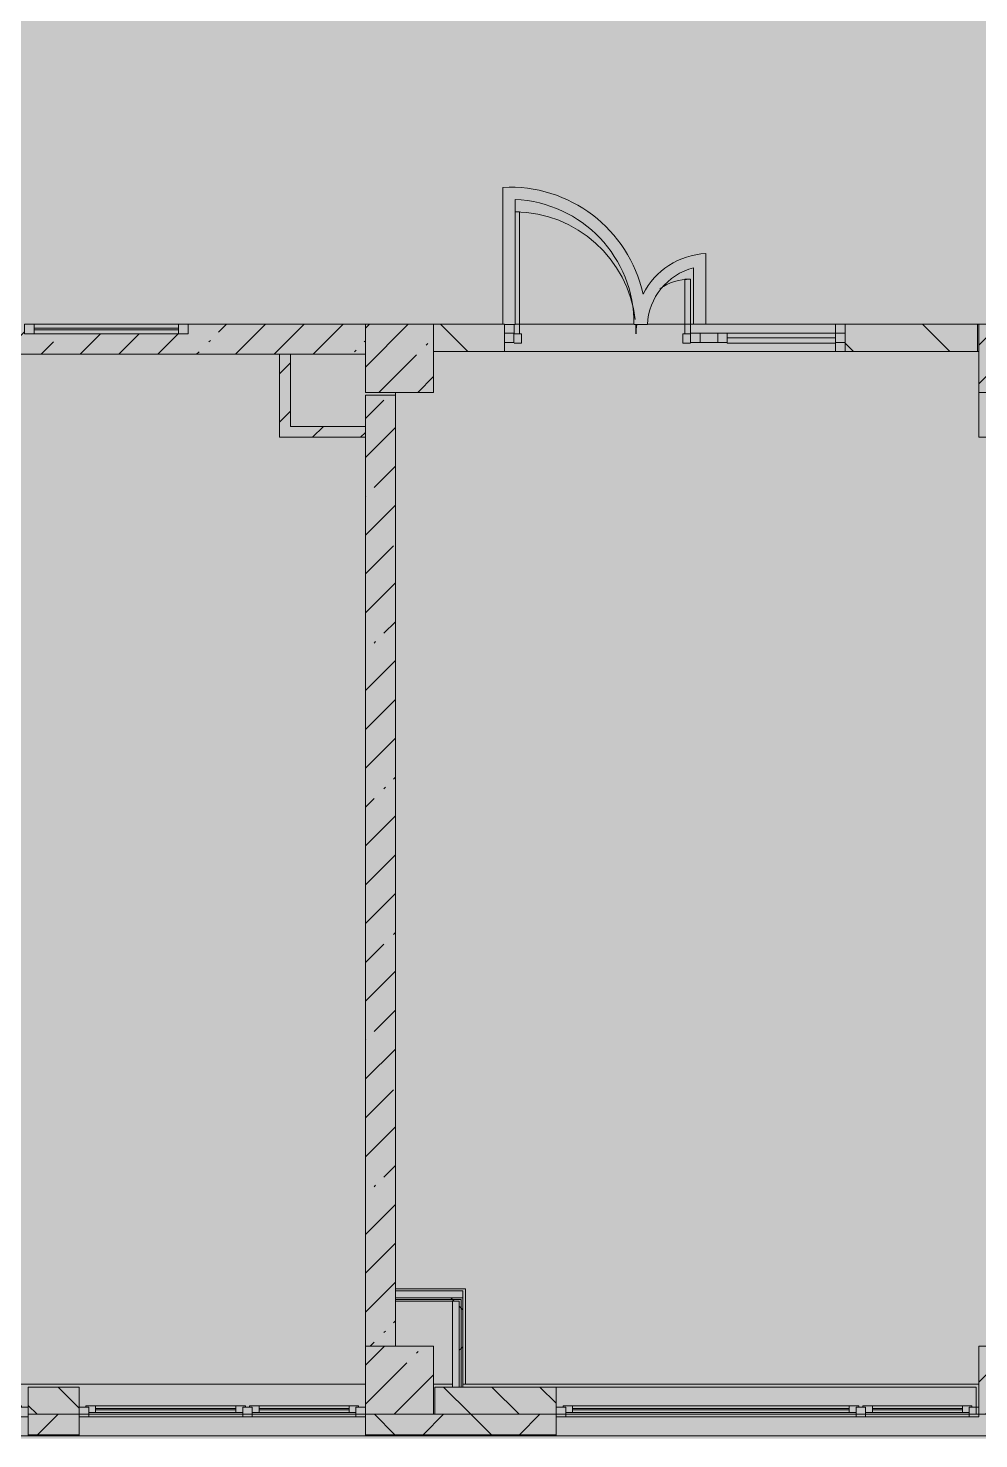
# Model space of a CAD drawing. Header units: millimetres. Extents: x -6228 to 201956, y -8553 to 30426.
# Drawn here: x 44936 to 51910, y -280 to 10073 of the extents above; entities that cross this region are included whole.
import ezdxf

# ---------------------------------------------------------------- set-up
doc = ezdxf.new("R2010")
doc.units = ezdxf.units.MM
doc.layers.add('A-DETL-GENF-1', color=7, linetype='Continuous', lineweight=9, true_color=0xc0c0c0, transparency=0.4)
for name, color, linetype, lineweight, true_color in [('A-DETL-GENF-4', 7, 'Continuous', 5, 0xb7b7b7), ('A-DOOR-2', 7, 'Continuous', 5, 0xe2e2e2), ('A-DOOR-3', 7, 'Continuous', 5, 0xb7b7b7), ('A-FLOR-2', 7, 'Continuous', 5, 0xb7b7b7), ('A-GLAZ-1', 7, 'Continuous', 5, 0x737373), ('A-GLAZ-CURT-1', 7, 'Continuous', 5, 0x737373), ('A-GLAZ-CWMG-2', 7, 'Continuous', 5, 0x737373), ('A-WALL-2', 7, 'Continuous', 9, 0x737373), ('A-WALL-3', 7, 'Continuous', 5, 0x737373), ('I-WALL-1', 7, 'Continuous', 5, 0xe7e7e7), ('I-WALL-2', 7, 'Continuous', 5, 0x737373), ('S-COLS-1', 7, 'Continuous', 5, 0x737373)]:
    doc.layers.add(name, color=color, linetype=linetype, lineweight=lineweight, true_color=true_color)
for name, color, linetype, lineweight in [('A-WALL', 7, 'Continuous', 5), ('I-WALL', 7, 'Continuous', 5), ('S-COLS', 7, 'Continuous', 5)]:
    doc.layers.add(name, color=color, linetype=linetype, lineweight=lineweight)
pattern_1 = [(45, (0, 0), (-285.123, 285.123), []), (45, (285.12, 0), (-285.123, 285.123), [504.031, -100.806, 16.764, -84.042])]
pattern_2 = [(45, (0, 0), (-176.7767, 176.7767), [])]
pattern_3 = [(135, (0, 0), (-176.7767, -176.7767), [])]
pattern_4 = [(45, (0, 0), (-530.33, 530.33), []), (135, (0, 0), (-530.33, -530.33), [])]

# ---------------------------------------------------------------- blocks, each defined once
blk = doc.blocks.new('BSC_Колонна _Прямоугольная - 500х500-V2-2_1_2_птичка копия 1')
at = {"layer": 'S-COLS'}
h = blk.add_hatch(dxfattribs=at)
h.set_pattern_fill('FP_4', color=256, style=0, pattern_type=2)
h.set_pattern_definition([(45, (-47660, -7650), (-285.123, 285.123), []), (45, (-47374.88, -7650), (-285.123, 285.123), [504.031, -100.806, 16.764, -84.042])])
h.paths.add_polyline_path([(-250, -250), (250, -250), (250, 250), (-250, 250), (-250, -116)])
at = {"layer": 'S-COLS-1'}
for p, q in [((250, 250), (-250, 250)), ((-250, 250), (-250, -250)), ((250, -250), (250, 250)), ((-250, -250), (250, -250))]:
    blk.add_line(p, q, dxfattribs=at)
blk = doc.blocks.new('BSC_Колонна _Прямоугольная - 500х500-V3-2_1_2_птичка копия 1')
at = {"layer": 'S-COLS'}
h = blk.add_hatch(dxfattribs=at)
h.set_pattern_fill('FP_5', color=256, style=0, pattern_type=2)
h.set_pattern_definition([(45, (-52160, -7650), (-285.123, 285.123), []), (45, (-51874.88, -7650), (-285.123, 285.123), [504.031, -100.806, 16.764, -84.042])])
h.paths.add_polyline_path([(-250, -250), (250, -250), (250, 250), (-250, 250), (-250, -116)])
at = {"layer": 'S-COLS-1'}
for p, q in [((250, 250), (-250, 250)), ((-250, 250), (-250, -250)), ((250, -250), (250, 250)), ((-250, -250), (250, -250))]:
    blk.add_line(p, q, dxfattribs=at)
blk = doc.blocks.new('BSC_Колонна _Прямоугольная - 500х500-V9-2_1_2_птичка копия 1')
at = {"layer": 'S-COLS'}
h = blk.add_hatch(dxfattribs=at)
h.set_pattern_fill('FP_11', color=256, style=0, pattern_type=2)
h.set_pattern_definition([(45, (-47660, -150), (-285.123, 285.123), []), (45, (-47374.88, -150), (-285.123, 285.123), [504.031, -100.806, 16.764, -84.042])])
h.paths.add_polyline_path([(-250, -250), (250, -250), (250, 250), (-250, 250), (-250, 32)])
at = {"layer": 'S-COLS-1'}
for p, q in [((250, 250), (-250, 250)), ((-250, 250), (-250, -250)), ((250, -250), (250, 250)), ((-250, -250), (250, -250))]:
    blk.add_line(p, q, dxfattribs=at)
blk = doc.blocks.new('BSC_Колонна _Прямоугольная - 500х500-V10-2_1_2_птичка копия 1')
at = {"layer": 'S-COLS'}
h = blk.add_hatch(dxfattribs=at)
h.set_pattern_fill('FP_12', color=256, style=0, pattern_type=2)
h.set_pattern_definition([(45, (-52160, -150), (-285.123, 285.123), []), (45, (-51874.88, -150), (-285.123, 285.123), [504.031, -100.806, 16.764, -84.042])])
h.paths.add_polyline_path([(-250, -250), (250, -250), (250, 250), (-250, 250)])
at = {"layer": 'S-COLS-1'}
for p, q in [((250, 250), (-250, 250)), ((-250, 250), (-250, -250)), ((250, -250), (250, 250)), ((-250, -250), (250, -250))]:
    blk.add_line(p, q, dxfattribs=at)
blk = doc.blocks.new('120_Окно_СКБ_2Ст - 120_Окно_СКБ_2Ст 3100х2500 _мал_ створка слева-2_-V42-2_1_2_птичка копия 1')
at = {"layer": 'A-GLAZ-1'}
for p, q in [((-1550, -127), (-1550, -57)), ((-1550, -57), (-1480, -57)), ((1550, -57), (-1550, -57)), ((-1480, -57), (-1480, -127)), ((-720, -87), (-1480, -87)), ((-1480, -87), (-1480, -127)), ((-1430, -137), (-1430, -87)), ((-770, -137), (-770, -87)), ((-720, -127), (-720, -57)), ((-720, -57), (-650, -57)), ((-720, -127), (-720, -87)), ((-650, -57), (-650, -127)), ((1480, -87), (-650, -87)), ((-650, -87), (-650, -127)), ((-600, -137), (-600, -87)), ((1430, -137), (1430, -87)), ((1480, -127), (1480, -57)), ((1480, -57), (1550, -57)), ((1480, -127), (1480, -87)), ((1550, -57), (1550, -127)), ((-1480, -127), (-1550, -127)), ((-1550, -127), (-1500, -127)), ((-1480, -127), (-1500, -127)), ((-1500, -127), (-1500, -137)), ((-1500, -137), (-700, -137)), ((-700, -137), (-1500, -137)), ((-1430, -107), (-770, -107)), ((-770, -117), (-1430, -117)), ((-650, -127), (-720, -127)), ((-700, -127), (-720, -127)), ((-700, -127), (-670, -127)), ((-700, -137), (-700, -127)), ((-650, -127), (-670, -127)), ((-670, -127), (-670, -137)), ((-670, -137), (1500, -137)), ((1500, -137), (-670, -137)), ((-600, -107), (1430, -107)), ((1430, -117), (-600, -117)), ((1550, -127), (1480, -127)), ((1500, -127), (1480, -127)), ((1500, -127), (1550, -127)), ((1500, -137), (1500, -127))]:
    blk.add_line(p, q, dxfattribs=at)
blk = doc.blocks.new('120_Окно_СКБ_2Ст - 120_Окно_СКБ_2Ст 2100х2500 _мал створка СЛЕВА_-V44-2_1_2_птичка копия 1')
at = {"layer": 'A-GLAZ-1'}
for p, q in [((-1050, -127), (-1050, -57)), ((-1050, -57), (-980, -57)), ((1050, -57), (-1050, -57)), ((-980, -57), (-980, -127)), ((-220, -87), (-980, -87)), ((-980, -87), (-980, -127)), ((-930, -137), (-930, -87)), ((-270, -137), (-270, -87)), ((-220, -127), (-220, -57)), ((-220, -57), (-150, -57)), ((-220, -127), (-220, -87)), ((-150, -57), (-150, -127)), ((980, -87), (-150, -87)), ((-150, -87), (-150, -127)), ((-100, -137), (-100, -87)), ((930, -137), (930, -87)), ((980, -127), (980, -57)), ((980, -57), (1050, -57)), ((980, -127), (980, -87)), ((1050, -57), (1050, -127)), ((-980, -127), (-1050, -127)), ((-1050, -127), (-1000, -127)), ((-980, -127), (-1000, -127)), ((-1000, -127), (-1000, -137)), ((-1000, -137), (-200, -137)), ((-200, -137), (-1000, -137)), ((-930, -107), (-270, -107)), ((-270, -117), (-930, -117)), ((-150, -127), (-220, -127)), ((-200, -127), (-220, -127)), ((-200, -127), (-170, -127)), ((-200, -137), (-200, -127)), ((-150, -127), (-170, -127)), ((-170, -127), (-170, -137)), ((-170, -137), (1000, -137)), ((1000, -137), (-170, -137)), ((-100, -107), (930, -107)), ((930, -117), (-100, -117)), ((1050, -127), (980, -127)), ((1000, -127), (980, -127)), ((1000, -127), (1050, -127)), ((1000, -137), (1000, -127))]:
    blk.add_line(p, q, dxfattribs=at)
blk = doc.blocks.new('120_Окно_СКБ_1Ст - 120_Окно_СКБ_1Ст 900х2500_h_-20664874-2_1_2_птичка копия 1')
at = {"layer": 'A-GLAZ-1'}
for p, q in [((-450, -127), (-450, -57)), ((-450, -57), (-380, -57)), ((450, -57), (-450, -57)), ((-380, -57), (-380, -127)), ((380, -87), (-380, -87)), ((-380, -87), (-380, -127)), ((-330, -137), (-330, -87)), ((330, -137), (330, -87)), ((380, -127), (380, -57)), ((380, -57), (450, -57)), ((380, -127), (380, -87)), ((450, -57), (450, -127)), ((-380, -127), (-450, -127)), ((-450, -127), (-400, -127)), ((-380, -127), (-400, -127)), ((-400, -127), (-400, -137)), ((-400, -137), (400, -137)), ((400, -137), (-400, -137)), ((-330, -107), (330, -107)), ((330, -117), (-330, -117)), ((450, -127), (380, -127)), ((400, -127), (380, -127)), ((400, -127), (450, -127)), ((400, -137), (400, -127))]:
    blk.add_line(p, q, dxfattribs=at)
blk = doc.blocks.new('120_Окно_СКБ_1Ст - 120_Окно_СКБ_1Ст 400х1200 EI30-24228621-2_1_2_птичка копия 1')
at = {"layer": 'A-GLAZ-1'}
for p, q in [((-600, 40), (-600, 110)), ((-600, 110), (-530, 110)), ((600, 110), (-600, 110)), ((-530, 110), (-530, 40)), ((530, 40), (530, 110)), ((530, 110), (600, 110)), ((600, 110), (600, 40)), ((-530, 40), (-600, 40)), ((-600, 40), (600, 40)), ((530, 80), (-530, 80)), ((530, 70), (-530, 70)), ((600, 40), (530, 40))]:
    blk.add_line(p, q, dxfattribs=at)
blk = doc.blocks.new('Прямоугольный импост - 50 x 70 мм-V154-2_1_2_птичка копия 1')
at = {"layer": 'A-GLAZ-CWMG-2'}
for p, q in [((-70, 35), (0, 35)), ((-70, -35), (-70, 35)), ((0, 35), (0, -35)), ((0, -35), (-70, -35))]:
    blk.add_line(p, q, dxfattribs=at)
blk = doc.blocks.new('Дверь_Витражная_остекление_ - ДВН_ДАО_Главный вход_1200 в свету-V162-2_1_2_птичка копия 1')
at = {"layer": 'A-DOOR-2'}
for points in [[(-647, 30), (-607, 30), (-607, 925), (-639, 925), (-639, 97), (-647, 97), (-647, 35)], [(647, 30), (647, 430), (607, 430), (607, 30)]]:
    blk.add_hatch(color=256, dxfattribs=at).paths.add_polyline_path(points)
at = {"layer": 'A-DETL-GENF-4'}
for p, q in [((-607, 925), (-639, 925)), ((-607, 30), (-607, 925)), ((647, 430), (607, 430)), ((607, 430), (607, 30)), ((647, 35), (647, 430)), ((-647, 97), (-647, 35)), ((-647, 30), (-607, 30)), ((-592, 30), (-647, 30)), ((-592, -40), (-592, 30)), ((592, -40), (592, 30)), ((592, 30), (647, 30)), ((607, 30), (647, 30)), ((-647, -40), (-592, -40)), ((647, -40), (592, -40))]:
    blk.add_line(p, q, dxfattribs=at)
at = {"layer": 'A-DOOR-3'}
for p, q in [((647, 430), (647, 35)), ((-647, 97), (-647, 35))]:
    blk.add_line(p, q, dxfattribs=at)
for centre, radius, start, end in [((-647, 30), 895, 6.6442, 89.4744), ((647, 30), 400, 90, 124.0488), ((-647, 30), 895, 360, 4.3606), ((647, 30), 400, 170.1518, 180)]:
    blk.add_arc(centre, radius, start, end, dxfattribs=at)
blk = doc.blocks.new('Системная панель - Стемалит - 40мм-V156-2_1_2_птичка копия 1')
at = {"layer": 'A-GLAZ-CURT-1'}
for p, q in [((65, 35), (-65, 35)), ((-65, 35), (-65, -35)), ((65, -35), (65, 35)), ((-65, -35), (65, -35))]:
    blk.add_line(p, q, dxfattribs=at)
blk = doc.blocks.new('Прямоугольный импост - 50 x 70 мм-V157-2_1_2_птичка копия 1')
at = {"layer": 'A-GLAZ-CWMG-2'}
for p, q in [((-35, 35), (35, 35)), ((-35, -35), (-35, 35)), ((35, 35), (35, -35)), ((35, -35), (-35, -35))]:
    blk.add_line(p, q, dxfattribs=at)
blk = doc.blocks.new('Прямоугольный импост - 50 x 70 мм-V158-2_1_2_птичка копия 1')
at = {"layer": 'A-GLAZ-CWMG-2'}
for p, q in [((0, 35), (-70, 35)), ((-70, 35), (-70, -35)), ((0, -35), (0, 35)), ((-70, -35), (0, -35))]:
    blk.add_line(p, q, dxfattribs=at)
blk = doc.blocks.new('Системная панель - Стекло - 40мм-V163-2_1_2_птичка копия 1')
at = {"layer": 'A-GLAZ-CURT-1'}
for p, q in [((397.5, 0), (-397.5, 0)), ((-397.5, 0), (-397.5, -40)), ((397.5, -40), (397.5, 0)), ((-397.5, -40), (397.5, -40))]:
    blk.add_line(p, q, dxfattribs=at)
blk = doc.blocks.new('Прямоугольный импост - 50 x 70 мм-V160-2_1_2_птичка копия 1')
at = {"layer": 'A-GLAZ-CWMG-2'}
for p, q in [((-35, 35), (35, 35)), ((-35, -35), (-35, 35)), ((35, 35), (35, -35)), ((35, -35), (-35, -35))]:
    blk.add_line(p, q, dxfattribs=at)
blk = doc.blocks.new('Прямоугольный импост - 50 x 70 мм-V161-2_1_2_птичка копия 1')
at = {"layer": 'A-GLAZ-CWMG-2'}
blk.add_line((41991, 7835), (41196, 7835), dxfattribs=at)

msp = doc.modelspace()

# ---------------------------------------------------------------- hatches: boundary and pattern name
at = {"layer": 'A-DETL-GENF-1'}
msp.add_hatch(color=256, dxfattribs=at).paths.add_polyline_path([(75860, -280), (75860, 3300), (84860, 3300), (84860, 27350), (41910, 27350), (41910, 23778), (38760, 23778), (38760, -280), (75659.7, -280)])
at = {"layer": 'A-WALL'}
h = msp.add_hatch(dxfattribs=at)
h.set_pattern_fill('FP_30', color=256, style=0, pattern_type=2)
h.set_pattern_definition(pattern_3)
h.paths.add_polyline_path([(44936.3, -100), (45310, -100), (45310, 100), (44936.3, 100)])
h.paths.add_polyline_path([(44036.3, -100), (44036.3, 100), (43420, 100), (43420, -100), (43562.4, -100)])
h = msp.add_hatch(dxfattribs=at)
h.set_pattern_fill('FP_30', color=256, style=0, pattern_type=2)
h.set_pattern_definition(pattern_3)
h.paths.add_polyline_path([(48810, -100), (48810, 100), (47920, 100), (47920, -100), (48767.4, -100)])
h = msp.add_hatch(dxfattribs=at)
h.set_pattern_fill('FP_20', color=256, style=0, pattern_type=2)
h.set_pattern_definition([(45, (0, 0), (-353.5534, 353.5534), []), (135, (0, 0), (-353.5534, -353.5534), [])])
h.paths.add_polyline_path([(72189.7, -250), (75700, -250), (75700, -100), (71560, -100), (71560, -250), (71755.9, -250)])
h.paths.add_polyline_path([(70454.7, -250), (70660, -250), (70660, -100), (67060, -100), (67060, -250), (68719.7, -250)])
h.paths.add_polyline_path([(58810, -250), (58810, -100), (58060, -100), (58060, -250), (58309.8, -250)])
h.paths.add_polyline_path([(60910, -250), (62060, -250), (62060, -100), (60910, -100)])
h.paths.add_polyline_path([(56574.8, -250), (57160, -250), (57160, -100), (56410, -100), (56410, -250)])
h.paths.add_polyline_path([(65160, -250), (66160, -250), (66160, -100), (65160, -100)])
h.paths.add_polyline_path([(48810, -250), (48810, -100), (47410, -100), (47410, -250), (48767.4, -250)])
h.paths.add_polyline_path([(52237.4, -250), (53310, -250), (53310, -100), (51910, -100), (51910, -250)])
h.paths.add_polyline_path([(44936.3, -250), (45310, -250), (45310, -100), (44936.3, -100)])
h.paths.add_polyline_path([(43562.4, -250), (44036.3, -250), (44036.3, -100), (42660, -100), (42660, -250), (42695, -250)])
h.paths.add_polyline_path([(39070.9, -250), (39560, -250), (39560, -100), (38760, -100), (38763.9, -250)])
at = {"layer": 'I-WALL'}
h = msp.add_hatch(dxfattribs=at)
h.set_pattern_fill('FP_28', color=256, style=0, pattern_type=2)
h.set_pattern_definition(pattern_1)
h.paths.add_polyline_path([(47410, 7680), (47410, 7900), (46110, 7900), (46110, 7830), (44910, 7830), (44910, 7900), (43410, 7900), (43410, 7680), (46860, 7680)])
h = msp.add_hatch(dxfattribs=at)
h.set_pattern_fill('FP_31', color=256, style=0, pattern_type=2)
h.set_pattern_definition([(135, (0, 0), (-353.5534, -353.5534), [])])
h.paths.add_polyline_path([(51369.9, 7700), (51900, 7700), (51900, 7900), (50930, 7900), (50930, 7700)])
h.paths.add_polyline_path([(48430, 7700), (48430, 7900), (47910, 7900), (47910, 7700)])
h = msp.add_hatch(dxfattribs=at)
h.set_pattern_fill('FP_32', color=256, style=0, pattern_type=2)
h.set_pattern_definition(pattern_2)
h.paths.add_polyline_path([(46860, 7070), (46860, 7680), (46780, 7680), (46780, 7070)])
h = msp.add_hatch(dxfattribs=at)
h.set_pattern_fill('FP_28', color=256, style=0, pattern_type=2)
h.set_pattern_definition(pattern_1)
h.paths.add_polyline_path([(47410, 400), (47630, 400), (47630, 7380), (47410, 7380), (47410, 554.7)])
h = msp.add_hatch(dxfattribs=at)
h.set_pattern_fill('FP_32', color=256, style=0, pattern_type=2)
h.set_pattern_definition(pattern_2)
h.paths.add_polyline_path([(47410, 7070), (47410, 7150), (46860, 7150), (46860, 7070)])
h = msp.add_hatch(dxfattribs=at)
h.set_pattern_fill('FP_132', color=256, style=0, pattern_type=2)
h.set_pattern_definition(pattern_4)
h.paths.add_polyline_path([(47899.9, 742.5), (48124.1, 747.6), (48124.1, 755), (47630, 755), (47630, 742.5)])
h = msp.add_hatch(dxfattribs=at)
h.set_pattern_fill('FP_132', color=256, style=0, pattern_type=2)
h.set_pattern_definition(pattern_4)
h.paths.add_polyline_path([(48099.1, 730), (48111.6, 730), (48111.6, 742.5), (47630, 742.5), (47630, 730), (48049.1, 730)])
h = msp.add_hatch(dxfattribs=at)
h.set_pattern_fill('FP_132', color=256, style=0, pattern_type=2)
h.set_pattern_definition(pattern_4)
h.paths.add_polyline_path([(48099.1, 100), (48111.6, 100), (48111.6, 730), (48099.1, 730), (48099.1, 621.2)])
h = msp.add_hatch(dxfattribs=at)
h.set_pattern_fill('FP_132', color=256, style=0, pattern_type=2)
h.set_pattern_definition(pattern_4)
h.paths.add_polyline_path([(48124.1, 100), (48124.1, 742.5), (48111.6, 742.5), (48111.6, 100)])
at = {"layer": 'I-WALL-1'}
for points in [[(48124.1, 755), (48124.1, 805), (47630, 805), (47630, 755), (47899.9, 755)], [(48099.1, 100), (48099.1, 730), (48049.1, 730), (48049.1, 100)]]:
    msp.add_hatch(color=256, dxfattribs=at).paths.add_polyline_path(points)

# ---------------------------------------------------------------- linework, layer by layer
at = {"layer": 'A-FLOR-2'}
for p, q in [((48418.1, 8904.6), (48418.1, 7900)), ((48508.1, 7897), (48508.1, 8815.2)), ((49907, 7900), (49907, 8418.4)), ((49817, 8314.2), (49817, 7900)), ((48430, 7897), (48508.1, 7897)), ((48508.1, 7900), (49380.4, 7900)), ((49380.6, 7897), (49478.5, 7897)), ((49478.9, 7900), (50930, 7900)), ((50860, 7900), (49907, 7900)), ((50860, 7835), (50860, 7900)), ((51900, 7900), (51910, 7900)), ((50860, 7700), (50860, 7760)), ((51910, 7700), (51900, 7700)), ((47630, 7400), (47630, 7380)), ((47630, 820), (48144.1, 820)), ((48144.1, 820), (48144.1, 120))]:
    msp.add_line(p, q, dxfattribs=at)
for centre, radius, start, end in [((48470.6, 7906), 1000, 12.44956, 93.01125), ((48470.6, 7906), 910, 359.43333, 87.64026), ((49932, 7875), 544, 92.63401, 153.04618), ((49932, 7875), 454, 104.67311, 177.22246)]:
    msp.add_arc(centre, radius, start, end, dxfattribs=at)
at = {"layer": 'A-WALL-2'}
for p, q in [((46860, 7680), (46780, 7680)), ((47410, 7070), (47410, 7150)), ((47630, 805), (47630, 730)), ((47630, 755), (48124.1, 755)), ((47630, 742.5), (48111.6, 742.5)), ((48099.1, 730), (48049.1, 730)), ((48099.1, 100), (48099.1, 730)), ((48111.6, 100), (48111.6, 742.5)), ((44936.3, -100), (45310, -100)), ((47920, -100), (48810, -100)), ((44936.3, -250), (45310, -250)), ((44936.3, -253), (45310, -253)), ((47410, -250), (48810, -250)), ((47410, -253), (48810, -253))]:
    msp.add_line(p, q, dxfattribs=at)
at = {"layer": 'A-WALL-3'}
for p, q in [((45310, 100), (44936.3, 100)), ((44936.3, 100), (44936.3, -258)), ((45310, -258), (45310, 100)), ((47920, 100), (47920, -100)), ((47920, 100), (51890, 100)), ((48810, -258), (48810, 100)), ((51890, -100), (51890, 100)), ((47410, -100), (47410, -258)), ((47910, -100), (47920, -100)), ((58060, -258), (38762.9, -258))]:
    msp.add_line(p, q, dxfattribs=at)
at = {"layer": 'I-WALL-2'}
for p, q in [((47410, 7900), (46110, 7900)), ((48430, 7900), (47910, 7900)), ((48430, 7700), (48430, 7900)), ((48508.1, 7900), (49380.4, 7900)), ((49478.9, 7900), (49817, 7900)), ((50860, 7900), (51900, 7900)), ((50930, 7900), (50930, 7700)), ((51900, 7700), (51900, 7900)), ((44190, 7680), (46780, 7680)), ((46780, 7680), (46780, 7070)), ((46860, 7150), (46860, 7680)), ((46860, 7680), (47410, 7680)), ((51900, 7700), (47910, 7700)), ((47630, 7380), (47410, 7380)), ((47410, 7380), (47410, 7150)), ((47630, 805), (47630, 7380)), ((51910, 7400), (51910, 7070)), ((47410, 7150), (46860, 7150)), ((46780, 7070), (47410, 7070)), ((47410, 7070), (47410, 400)), ((51910, 7070), (53690, 7070)), ((48124.1, 805), (47630, 805)), ((47630, 400), (47630, 730)), ((47630, 730), (48049.1, 730)), ((48049.1, 730), (48049.1, 100)), ((48124.1, 100), (48124.1, 805)), ((43689.2, 120), (47410, 120)), ((47910, 120), (48049.1, 120)), ((48124.1, 120), (51910, 120)), ((47410, -100), (45310, -100)), ((51910, -100), (48810, -100))]:
    msp.add_line(p, q, dxfattribs=at)

# ---------------------------------------------------------------- block references
at = {"layer": 'A-DOOR-3'}
msp.add_blockref('Дверь_Витражная_остекление_ - ДВН_ДАО_Главный вход_1200 в свету-V162-2_1_2_птичка копия 1', (49147.5, 7800), dxfattribs=at)
at = {"layer": 'A-GLAZ-1'}
msp.add_blockref('120_Окно_СКБ_1Ст - 120_Окно_СКБ_1Ст 400х1200 EI30-24228621-2_1_2_птичка копия 1', (45510, 7790), dxfattribs=at)
at = {"layer": 'A-GLAZ-1', "rotation": 180}
for name, p in [('120_Окно_СКБ_1Ст - 120_Окно_СКБ_1Ст 900х2500_h_-20664874-2_1_2_птичка копия 1', (44486.3, -175)), ('120_Окно_СКБ_2Ст - 120_Окно_СКБ_2Ст 2100х2500 _мал створка СЛЕВА_-V44-2_1_2_птичка копия 1', (46360, -175)), ('120_Окно_СКБ_2Ст - 120_Окно_СКБ_2Ст 3100х2500 _мал_ створка слева-2_-V42-2_1_2_птичка копия 1', (50360, -175))]:
    msp.add_blockref(name, p, dxfattribs=at)
at = {"layer": 'A-GLAZ-CURT-1'}
for name, p in [('Системная панель - Стемалит - 40мм-V156-2_1_2_птичка копия 1', (49930, 7800)), ('Системная панель - Стекло - 40мм-V163-2_1_2_птичка копия 1', (50462.5, 7800))]:
    msp.add_blockref(name, p, dxfattribs=at)
at = {"layer": 'A-GLAZ-CWMG-2', "rotation": 180}
msp.add_blockref('Прямоугольный импост - 50 x 70 мм-V158-2_1_2_птичка копия 1', (48430, 7800), dxfattribs=at)
at = {"layer": 'A-GLAZ-CWMG-2', "extrusion": (0, 0, -1), "rotation": 180}
for name, p in [('Прямоугольный импост - 50 x 70 мм-V157-2_1_2_птичка копия 1', (-49830, 7800)), ('Прямоугольный импост - 50 x 70 мм-V160-2_1_2_птичка копия 1', (-50030, 7800)), ('Прямоугольный импост - 50 x 70 мм-V154-2_1_2_птичка копия 1', (-50930, 7800))]:
    msp.add_blockref(name, p, dxfattribs=at)
at = {"layer": 'A-GLAZ-CWMG-2'}
msp.add_blockref('Прямоугольный импост - 50 x 70 мм-V161-2_1_2_птичка копия 1', (8869, 0), dxfattribs=at)
at = {"layer": 'S-COLS-1'}
for name, p in [('BSC_Колонна _Прямоугольная - 500х500-V2-2_1_2_птичка копия 1', (47660, 7650)), ('BSC_Колонна _Прямоугольная - 500х500-V3-2_1_2_птичка копия 1', (52160, 7650)), ('BSC_Колонна _Прямоугольная - 500х500-V9-2_1_2_птичка копия 1', (47660, 150)), ('BSC_Колонна _Прямоугольная - 500х500-V10-2_1_2_птичка копия 1', (52160, 150))]:
    msp.add_blockref(name, p, dxfattribs=at)

doc.saveas('drawing.dxf')
